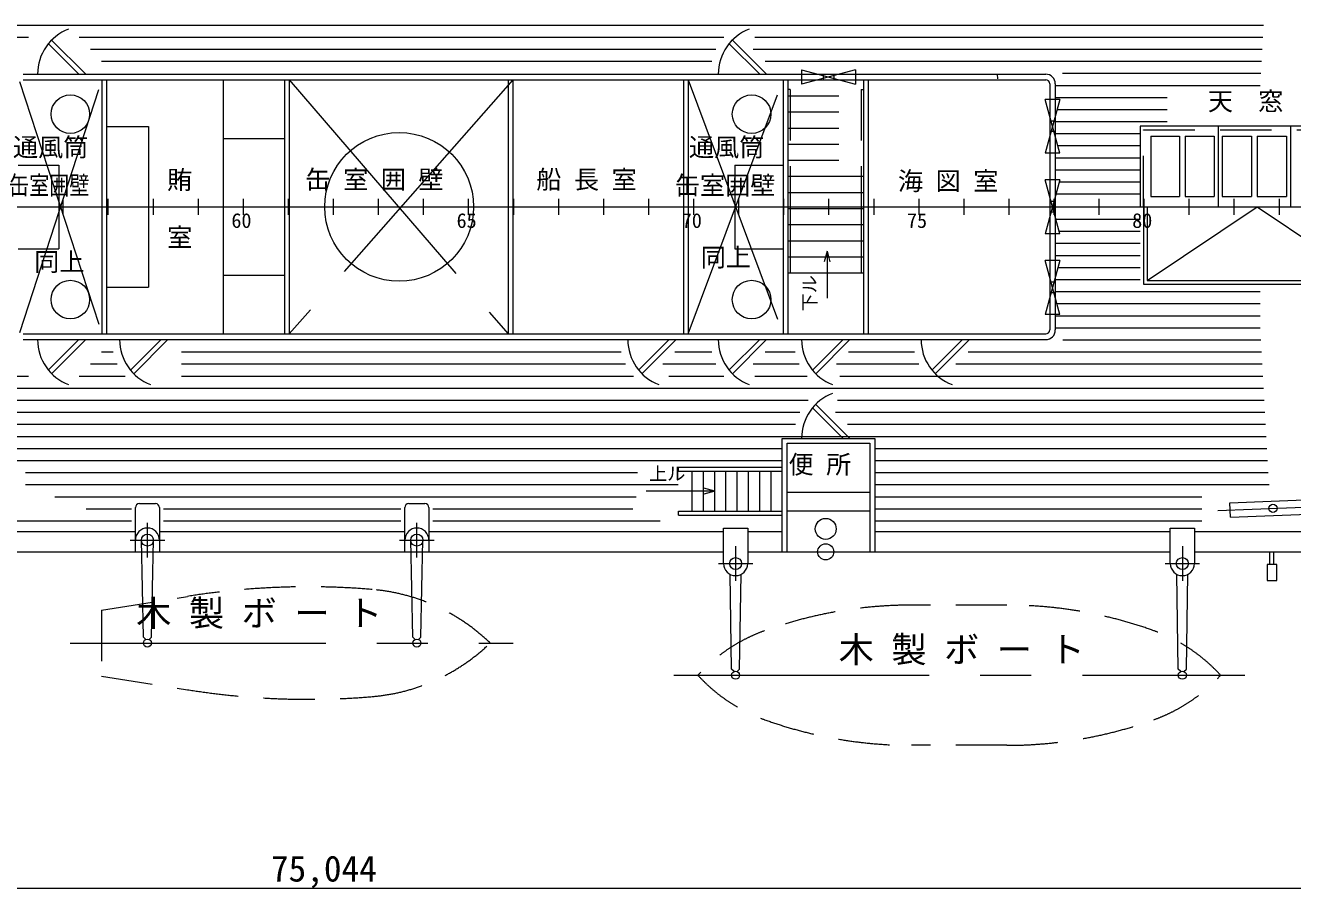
# Model space of a CAD drawing. Units: millimetres, scale not verified. Extents: x -51052 to 51048, y -29700 to 29700.
# Drawn here: x -7166 to 8591, y 2766 to 13500 of the extents above; entities that cross this region are included whole.
import ezdxf
from ezdxf.enums import TextEntityAlignment as Align

# ---------------------------------------------------------------- set-up
doc = ezdxf.new("R2010")
doc.units = ezdxf.units.MM
doc.header["$LTSCALE"] = 100
doc.linetypes.add('USER1', pattern=[50.8, 31.75, -6.35, 6.35, -6.35])
doc.linetypes.add('USER2', pattern=[9.525, 6.35, -3.175])
for name, color, linetype, lineweight in [('0-2_sunpou', 7, 'Continuous', 18), ('0-3_keijou', 7, 'Continuous', 18), ('0-5_text', 7, 'Continuous', 18), ('0-6_center', 7, 'USER1', 18), ('0-7_hachi', 7, 'Continuous', 18)]:
    doc.layers.add(name, color=color, linetype=linetype, lineweight=lineweight)
doc.styles.add('ＭＳ ゴシック', font='')
doc.styles.get('ＭＳ ゴシック').set_extended_font_data('MS Gothic')

msp = doc.modelspace()

# ---------------------------------------------------------------- linework, layer by layer
at = {"layer": '0-2_sunpou'}
for p, q in [((-41248.7, 11242.6), (45870.3, 11242.6)), ((-6698.5, 11342.6), (-6698.5, 11142.6)), ((-6138.5, 11342.6), (-6138.5, 11142.6)), ((-5578.5, 11342.6), (-5578.5, 11142.6)), ((-5018.5, 11342.6), (-5018.5, 11142.6)), ((-4458.5, 11342.6), (-4458.5, 11142.6)), ((-3898.5, 11342.6), (-3898.5, 11142.6)), ((-3338.5, 11342.6), (-3338.5, 11142.6)), ((-2778.5, 11342.6), (-2778.5, 11142.6)), ((-2218.5, 11342.6), (-2218.5, 11142.6)), ((-1658.5, 11342.6), (-1658.5, 11142.6)), ((-1098.5, 11342.6), (-1098.5, 11142.6)), ((-538.5, 11342.6), (-538.5, 11142.6)), ((21.5, 11342.6), (21.5, 11142.6)), ((581.5, 11342.6), (581.5, 11142.6)), ((1141.5, 11342.6), (1141.5, 11142.6)), ((1701.5, 11342.6), (1701.5, 11142.6)), ((2261.5, 11342.6), (2261.5, 11142.6)), ((2821.5, 11342.6), (2821.5, 11142.6)), ((3381.5, 11342.6), (3381.5, 11142.6)), ((3941.5, 11342.6), (3941.5, 11142.6)), ((4501.5, 11342.6), (4501.5, 11142.6)), ((5061.5, 11342.6), (5061.5, 11142.6)), ((5621.5, 11342.6), (5621.5, 11142.6)), ((6181.5, 11342.6), (6181.5, 11142.6)), ((6741.5, 11342.6), (6741.5, 11142.6)), ((7301.5, 11342.6), (7301.5, 11142.6)), ((7861.5, 11342.6), (7861.5, 11142.6)), ((8421.5, 11342.6), (8421.5, 11142.6)), ((34347, 2765.9), (-40697, 2765.9))]:
    msp.add_line(p, q, dxfattribs=at)
at = {"layer": '0-3_keijou'}
for p, q in [((-6499, 12892.6), (-6881.2, 13273.9)), ((-6414, 12892.6), (-6838.8, 13316.4)), ((1964.6, 12892.6), (1582.4, 13273.9)), ((2049.6, 12892.6), (1624.8, 13316.4)), ((2485.1, 12947.6), (2485.1, 12767.6)), ((2485.1, 12947.6), (3155.1, 12767.6)), ((3155.1, 12947.6), (2485.1, 12767.6)), ((3155.1, 12947.6), (3155.1, 12767.6)), ((-7194.9, 12892.6), (5520.1, 12892.6)), ((-7194.9, 12822.6), (5520.1, 12822.6)), ((-6214.9, 12822.6), (-6214.9, 9662.6)), ((-6154.9, 12822.6), (-6154.9, 9662.6)), ((-4704.9, 12822.6), (-4704.9, 9662.6)), ((-3944.9, 12822.6), (-3944.9, 9662.6)), ((-3884.9, 12822.6), (-3884.9, 9662.6)), ((-1164.9, 12822.6), (-1164.9, 9662.6)), ((-1104.9, 12822.6), (-1104.9, 9662.6)), ((1015.1, 12822.6), (1015.1, 9662.6)), ((1075.1, 12822.6), (1075.1, 9662.6)), ((2255.1, 12822.6), (2255.1, 9662.6)), ((2315.1, 12822.6), (2315.1, 9662.6)), ((2755.1, 12892.6), (2755.1, 12822.6)), ((2885.1, 12892.6), (2885.1, 12822.6)), ((3255.1, 12822.6), (3255.1, 9662.6)), ((3315.1, 12822.6), (3315.1, 9662.6)), ((4926, 12833.3), (4920.1, 12893)), ((5570.1, 12772.6), (5570.1, 9712.6)), ((5640.1, 12772.6), (5640.1, 9712.6)), ((2345.1, 12702.6), (2315.1, 12702.6)), ((3225.1, 12702.6), (3255.1, 12702.6)), ((5695.1, 12579.8), (5515.1, 12579.8)), ((5695.1, 11909.8), (5515.1, 12579.8)), ((5695.1, 12579.8), (5515.1, 11909.8)), ((5640.1, 12309.8), (5570.1, 12309.8)), ((5640.1, 12179.8), (5570.1, 12179.8)), ((7663.4, 12247.6), (7663.4, 11242.6)), ((8563.4, 12247.6), (8563.4, 11242.6)), ((-4704.9, 12092.6), (-3944.9, 12092.6)), ((6828.4, 12120.1), (7185.9, 12120.1)), ((6828.4, 12120.1), (6828.4, 11370.1)), ((7185.9, 12120.1), (7185.9, 11370.1)), ((7255.9, 12120.1), (7255.9, 11370.1)), ((7255.9, 12120.1), (7613.4, 12120.1)), ((7613.4, 12120.1), (7613.4, 11370.1)), ((7713.4, 12120.1), (8078.4, 12120.1)), ((8078.4, 12120.1), (8078.4, 11370.1)), ((8148.4, 12120.1), (8148.4, 11370.1)), ((8148.4, 12120.1), (8513.4, 12120.1)), ((8513.4, 12120.1), (8513.4, 11370.1)), ((5695.1, 11909.8), (5515.1, 11909.8)), ((1655.1, 11762.6), (2255.1, 11762.6)), ((1655.1, 11762.6), (1655.1, 10722.6)), ((2315.1, 11622.6), (3255.1, 11622.6)), ((2345.1, 11622.6), (2345.1, 10422.6)), ((3225.1, 11622.6), (3225.1, 10422.6)), ((5695.1, 11577.6), (5515.1, 11577.6)), ((5695.1, 10907.6), (5515.1, 11577.6)), ((5695.1, 11577.6), (5515.1, 10907.6)), ((2315.1, 11422.6), (3255.1, 11422.6)), ((6828.4, 11370.1), (7185.9, 11370.1)), ((7255.9, 11370.1), (7613.4, 11370.1)), ((8148.4, 11370.1), (8513.4, 11370.1)), ((2315.1, 11222.6), (3255.1, 11222.6)), ((5640.1, 11307.6), (5570.1, 11307.6)), ((6693.4, 11242.6), (9603.4, 11242.6)), ((5640.1, 11177.6), (5570.1, 11177.6)), ((2315.1, 11022.6), (3255.1, 11022.6)), ((5695.1, 10907.6), (5515.1, 10907.6)), ((-7254.9, 10722.6), (-6749.9, 10722.6)), ((1655.1, 10722.6), (2255.1, 10722.6)), ((2315.1, 10822.6), (3255.1, 10822.6)), ((2315.1, 10622.6), (3255.1, 10622.6)), ((5695.1, 10575.5), (5515.1, 10575.5)), ((5695.1, 10575.5), (5515.1, 9905.5)), ((5695.1, 9905.5), (5515.1, 10575.5)), ((2315.1, 10422.6), (3255.1, 10422.6)), ((-6154.9, 10242.6), (-5634.9, 10242.6)), ((-4704.9, 10392.6), (-3944.9, 10392.6)), ((5640.1, 10305.5), (5570.1, 10305.5)), ((5640.1, 10175.5), (5570.1, 10175.5)), ((5695.1, 9905.5), (5515.1, 9905.5)), ((-7194.9, 9662.6), (5520.1, 9662.6)), ((-7194.9, 9592.6), (5520.1, 9592.6)), ((-6499, 9592.6), (-6881.2, 9211.4)), ((-6414, 9592.6), (-6838.8, 9168.9)), ((-5478.3, 9592.6), (-5860.5, 9211.4)), ((-5393.3, 9592.6), (-5818.1, 9168.9)), ((839.5, 9592.6), (457.3, 9211.4)), ((924.5, 9592.6), (499.6, 9168.9)), ((1964.6, 9592.6), (1582.4, 9211.4)), ((2049.6, 9592.6), (1624.8, 9168.9)), ((3001.2, 9592.6), (2619, 9211.4)), ((3086.2, 9592.6), (2661.4, 9168.9)), ((4486.4, 9592.6), (4104.1, 9211.4)), ((4571.3, 9592.6), (4146.5, 9168.9)), ((3001.2, 8363.6), (2619, 8744.9)), ((3086.2, 8363.6), (2661.4, 8787.4)), ((955.1, 7957.6), (955.1, 8007.6)), ((955.1, 8007.6), (2245.1, 8007.6)), ((955.1, 7957.6), (2245.1, 7957.6)), ((1125.1, 7457.6), (1125.1, 7957.6)), ((1265.1, 7457.6), (1265.1, 7957.6)), ((1405.1, 7457.6), (1405.1, 7957.6)), ((1545.1, 7457.6), (1545.1, 7957.6)), ((1685.1, 7457.6), (1685.1, 7957.6)), ((1825.1, 7457.6), (1825.1, 7957.6)), ((1965.1, 7457.6), (1965.1, 7957.6)), ((2105.1, 7457.6), (2105.1, 7957.6)), ((7809.1, 7563.6), (15195, 7851.9)), ((2305.1, 7693.6), (3335.1, 7693.6)), ((7816.1, 7383.8), (7809.1, 7563.6)), ((-5798, 6953.6), (-5798, 7503.6)), ((-5748, 7553.6), (-5548, 7553.6)), ((-5498, 7503.6), (-5498, 6953.6)), ((-2448, 6953.6), (-2448, 7503.6)), ((-2398, 7553.6), (-2198, 7553.6)), ((-2148, 7503.6), (-2148, 6953.6)), ((955.1, 7407.6), (955.1, 7457.6)), ((955.1, 7457.6), (2245.1, 7457.6)), ((955.1, 7407.6), (2245.1, 7407.6)), ((2305.1, 7463.6), (3335.1, 7463.6)), ((1515.1, 7249.6), (1815.1, 7249.6)), ((1515.1, 6807.7), (1515.1, 7249.6)), ((1815.1, 7249.6), (1815.1, 6807.7)), ((7069.4, 7249.6), (7369.4, 7249.6)), ((7069.4, 6807.7), (7069.4, 7249.6)), ((7369.4, 7249.6), (7369.4, 6807.7)), ((-9398, 7207.6), (-5798, 7207.6)), ((-5498, 7207.6), (-2448, 7207.6)), ((-2148, 7207.6), (1515.1, 7207.6)), ((1815.1, 7207.6), (2245.1, 7207.6)), ((3395.1, 7207.6), (7069.4, 7207.6)), ((7369.4, 7207.6), (8590.8, 7207.6)), ((-20858.7, 6953.6), (1515.1, 6953.6)), ((-9375.3, 6953.6), (-5720.7, 6953.6)), ((-5575.3, 6953.6), (-2370.4, 6953.6)), ((1815.1, 6953.6), (7069.4, 6953.6)), ((7369.4, 6953.6), (8590.8, 6953.6)), ((8308, 6797.1), (8308, 6953.6)), ((8358, 6797.1), (8358, 6953.6)), ((1615.1, 5493.2), (1596.7, 6674.2)), ((1715.1, 5493.2), (1733.4, 6674.2)), ((7169.4, 5493.2), (7151.1, 6674.2)), ((7269.4, 5493.2), (7287.8, 6674.2)), ((1645.1, 5465.5), (1615.1, 5493.2)), ((1685.1, 5465.5), (1715.1, 5493.2)), ((7199.4, 5465.5), (7169.4, 5493.2)), ((7239.4, 5465.5), (7269.4, 5493.2))]:
    msp.add_line(p, q, dxfattribs=at)
at = {"layer": '0-3_keijou', "linetype": 'USER2'}
for p, q in [((2315.1, 12622.6), (3255.1, 12622.6)), ((2345.1, 12702.6), (2345.1, 11622.6)), ((3225.1, 12702.6), (3225.1, 11622.6)), ((2315.1, 12422.6), (3255.1, 12422.6)), ((2315.1, 12222.6), (3255.1, 12222.6)), ((2315.1, 12022.6), (3255.1, 12022.6)), ((2315.1, 11822.6), (3255.1, 11822.6)), ((-6217, 6229.3), (-5149.3, 6399.9)), ((-6217, 6229.3), (-6217, 5409.9)), ((5039.2, 6291.1), (3851.9, 6291.1)), ((-6217, 5409.9), (-5149.3, 5239.4)), ((5039.2, 4548.1), (3851.9, 4548.1))]:
    msp.add_line(p, q, dxfattribs=at)
at = {"layer": '0-3_keijou'}
for points in [[(-6154.9, 12242.6), (-5634.9, 12242.6), (-5634.9, 10242.6)], [(9603.4, 11242.6), (9603.4, 12247.6), (6693.4, 12247.6), (6693.4, 11242.6)], [(7713.4, 12120.1), (7713.4, 11370.1), (8078.4, 11370.1)], [(-7254.9, 11762.6), (-6749.9, 11762.6), (-6749.9, 10722.6)], [(6738.4, 11242.6), (6738.4, 10282.6), (9558.4, 10282.6), (9558.4, 11242.6)], [(6783.4, 11242.6), (6783.4, 10327.6), (9513.4, 10327.6), (9513.4, 11242.6)], [(2245.1, 6953.6), (2245.1, 8363.6), (3395.1, 8363.6), (3395.1, 6953.6)], [(2305.1, 6953.6), (2305.1, 8303.6), (3335.1, 8303.6), (3335.1, 6953.6)], [(7816.1, 7383.8), (15202, 7672), (15195, 7851.9)], [(-5668, 5865.4), (-5698, 5893.2), (-5723, 7100.9)], [(-5628, 5865.4), (-5598, 5893.2), (-5573, 7100.9)], [(-2318, 5865.4), (-2348, 5893.2), (-2373, 7100.9)], [(-2278, 5865.4), (-2248, 5893.2), (-2223, 7100.9)]]:
    msp.add_lwpolyline(points, dxfattribs=at)
at = {"layer": '0-3_keijou', "linetype": 'USER2'}
msp.add_lwpolyline([(6738.4, 11242.6), (6738.4, 12202.6), (9558.4, 12202.6), (9558.4, 11242.6)], dxfattribs=at)
at = {"layer": '0-3_keijou'}
msp.add_lwpolyline([(8273, 6597.1), (8393, 6597.1), (8393, 6797.1), (8273, 6797.1)], close=True, dxfattribs=at)
for centre, radius in [((-6606.2, 12395.7), 240), ((1863.8, 12395.7), 240), ((-2518.1, 11242.6), 925), ((-6606.2, 10089.6), 240), ((1863.8, 10089.6), 240), ((8346.2, 7494.5), 50), ((2785.1, 7238.8), 130), ((-5648, 7099.6), 75), ((-2298, 7099.6), 75), ((2785.1, 6953.6), 100), ((1665.1, 6807.7), 75), ((7219.4, 6807.7), 75), ((-5648, 5819.6), 50), ((-2298, 5819.6), 50), ((1665.1, 5419.6), 50), ((7219.4, 5419.6), 50)]:
    msp.add_circle(centre, radius, dxfattribs=at)
for centre, radius, start, end in [((-6414, 12892.6), 600, 110.98994, 179.96355), ((2049.6, 12892.6), 600, 110.98994, 179.96355), ((5520.1, 12772.6), 120, 0, 90), ((5520.1, 12772.6), 50, 0, 90), ((5520.1, 9712.6), 50, 270, 0), ((5520.1, 9712.6), 120, 270, 0), ((-6414, 9592.6), 600, 180.03645, 249.01006), ((-5393.3, 9592.6), 600, 180.03645, 249.01006), ((924.5, 9592.6), 600, 180.03645, 249.01006), ((2049.6, 9592.6), 600, 180.03645, 249.01006), ((3086.2, 9592.6), 600, 180.03645, 249.01006), ((4571.3, 9592.6), 600, 180.03645, 249.01006), ((3086.2, 8363.6), 600, 110.98994, 179.96355), ((-5748, 7503.6), 50, 90, 180), ((-5548, 7503.6), 50, 0, 90), ((-2398, 7503.6), 50, 90, 180), ((-2198, 7503.6), 50, 0, 90), ((-5648, 7099.6), 150, 0, 180), ((-2298, 7099.6), 150, 0, 180), ((8590.8, 116953.6), 109746, 270, 270.89697), ((8590.8, 116953.6), 110000, 270, 270.90007), ((1665.1, 6807.7), 150, 180, 0), ((7219.4, 6807.7), 150, 180, 0)]:
    msp.add_arc(centre, radius, start, end, dxfattribs=at)
at = {"layer": '0-3_keijou', "linetype": 'USER2'}
for centre, radius, start, end in [((-3650.5, -2981.1), 9500, 85.18734, 99.07742), ((-3054.8, 4093.8), 2400, 45.97871, 85.18734), ((3851.9, 896.1), 5395, 90, 109.78447), ((5039.2, 896.1), 5395, 70.21553, 90), ((2728.1, 4020.2), 2075, 109.78447, 137.58902), ((6163, 4020.2), 2075, 42.41098, 70.21553), ((-3054.8, 7545.4), 2400, 274.81266, 314.02129), ((2728.1, 6819.1), 2075, 222.41098, 250.21553), ((6163, 6819.1), 2075, 289.78447, 317.58902), ((-3650.5, 14620.4), 9500, 260.92258, 274.81266), ((3851.9, 9943.1), 5395, 250.21553, 270), ((5039.2, 9943.1), 5395, 270, 289.78447)]:
    msp.add_arc(centre, radius, start, end, dxfattribs=at)
at = {"layer": '0-5_text'}
for p, q in [((2802.3, 10694.1), (2766.1, 10559)), ((2802.3, 10694.1), (2802.3, 10107.4)), ((2802.3, 10694.1), (2838.5, 10559)), ((1405.1, 7707.6), (1269.9, 7743.9)), ((1405.1, 7707.6), (552.9, 7707.6)), ((1405.1, 7707.6), (1269.9, 7671.4))]:
    msp.add_line(p, q, dxfattribs=at)
at = {"layer": '0-6_center'}
for p, q in [((-7237.5, 12801.2), (-6214.9, 9662.6)), ((-7235.5, 9682), (-6214.9, 12822.6)), ((-1104.9, 12822.6), (-3884.9, 9662.6)), ((-3884.9, 12822.6), (-1164.9, 9662.6)), ((1075.1, 12822.6), (2255.1, 9662.6)), ((1075.1, 9662.6), (2255.1, 12822.6)), ((7659.3, 7467.7), (15351.7, 7767.9)), ((-5648, 6884.8), (-5648, 7314.4)), ((-2298, 6884.8), (-2298, 7314.4)), ((-5862.8, 7099.6), (-5433.2, 7099.6)), ((-2512.8, 7099.6), (-2083.2, 7099.6)), ((1665.1, 7022.5), (1665.1, 6592.9)), ((7219.4, 7022.5), (7219.4, 6592.9)), ((1450.3, 6807.7), (1879.8, 6807.7)), ((7004.7, 6807.7), (7434.2, 6807.7)), ((-6606.6, 5819.6), (-1099.3, 5819.6)), ((896.1, 5419.6), (7995, 5419.6))]:
    msp.add_line(p, q, dxfattribs=at)
msp.add_lwpolyline([(6783.4, 10327.6), (8148.4, 11242.6), (9513.4, 10327.6)], dxfattribs=at)
at = {"layer": '0-7_hachi'}
for p, q in [((8228, 13499.8), (-18935.4, 13499.8)), ((-7126.9, 13349.8), (-18947.3, 13349.8)), ((1519.5, 13349.8), (-6496.7, 13349.8)), ((8219.4, 13349.8), (1903.5, 13349.8)), ((1420.6, 13199.8), (-6357.5, 13199.8)), ((8210.8, 13199.8), (1883.2, 13199.8)), ((1367.5, 13049.8), (-6218.4, 13049.8)), ((8202.2, 13049.8), (2033.6, 13049.8)), ((8193.6, 12899.8), (5729.9, 12899.8)), ((8185, 12749.8), (5640.1, 12749.8)), ((7032.3, 12599.8), (5640.1, 12599.8)), ((7032.3, 12449.8), (5660.2, 12449.8)), ((7032.3, 12299.8), (5640.1, 12299.8)), ((6693.4, 12149.8), (5640.1, 12149.8)), ((6693.4, 11999.8), (5670.9, 11999.8)), ((6693.4, 11849.8), (5645.6, 11849.8)), ((6693.4, 11699.8), (5645.6, 11699.8)), ((6693.4, 11549.8), (5687.6, 11549.8)), ((6693.4, 11399.8), (5651.1, 11399.8)), ((6693.4, 11085.4), (5651.1, 11085.4)), ((6693.4, 10935.4), (5687.6, 10935.4)), ((6693.4, 10785.4), (5645.6, 10785.4)), ((6693.4, 10635.4), (5645.6, 10635.4)), ((6693.4, 10485.4), (5670.9, 10485.4)), ((6693.4, 10335.4), (5640.1, 10335.4)), ((8185, 10185.4), (5640.1, 10185.4)), ((8185, 10035.4), (5660.2, 10035.4)), ((8185, 9885.4), (5640.1, 9885.4)), ((8185, 9735.4), (5640.1, 9735.4)), ((8193.6, 9585.4), (5731.4, 9585.4)), ((-6075.4, 9435.4), (-6218.4, 9435.4)), ((242.3, 9435.4), (-5223.9, 9435.4)), ((1367.5, 9435.4), (908.4, 9435.4)), ((2404.1, 9435.4), (2033.6, 9435.4)), ((3889.2, 9435.4), (3070.2, 9435.4)), ((8202.2, 9435.4), (4555.3, 9435.4)), ((-6022.3, 9285.4), (-6357.5, 9285.4)), ((295.5, 9285.4), (-5223.9, 9285.4)), ((1420.6, 9285.4), (758.1, 9285.4)), ((2457.2, 9285.4), (1883.2, 9285.4)), ((3942.3, 9285.4), (2919.8, 9285.4)), ((8210.8, 9285.4), (4404.9, 9285.4)), ((-7126.9, 9135.4), (-18947.3, 9135.4)), ((8228, 8985.4), (-18935.4, 8985.4)), ((-5923.4, 9135.4), (-6496.7, 9135.4)), ((394.4, 9135.4), (-5223.9, 9135.4)), ((1519.5, 9135.4), (836.8, 9135.4)), ((2556.1, 9135.4), (1903.5, 9135.4)), ((4041.3, 9135.4), (2962.4, 9135.4)), ((8219.4, 9135.4), (3395.1, 9135.4)), ((4483.7, 9135.4), (4418.5, 9135.4)), ((2569.1, 8835.4), (-18923.4, 8835.4)), ((8236.6, 8835.4), (2930.6, 8835.4)), ((2464.6, 8685.4), (-18911.4, 8685.4)), ((8245.2, 8685.4), (2905.2, 8685.4)), ((2407.6, 8535.4), (-18899.5, 8535.4)), ((8253.8, 8535.4), (3055.6, 8535.4)), ((8262.4, 8385.4), (-18887.5, 8385.4)), ((2245.1, 8235.4), (-18875.5, 8235.4)), ((8271, 8235.4), (3395.1, 8235.4)), ((2245.1, 8085.4), (-18863.6, 8085.4)), ((8279.6, 8085.4), (3395.1, 8085.4)), ((447.1, 7935.4), (-7162.1, 7935.4)), ((8288.2, 7935.4), (3395.1, 7935.4)), ((948.9, 7785.4), (-7162.1, 7785.4)), ((8296.8, 7785.4), (3395.1, 7785.4)), ((430.5, 7635.4), (-6799.4, 7635.4)), ((7460.1, 7635.4), (3395.1, 7635.4)), ((-5848, 7485.4), (-6409.4, 7485.4)), ((-2498, 7485.4), (-5448, 7485.4)), ((386.8, 7485.4), (-2098, 7485.4)), ((7460.1, 7485.4), (3395.1, 7485.4)), ((-6409.4, 7335.4), (-8896.5, 7335.4)), ((-5848, 7335.4), (-6409.4, 7335.4)), ((-2498, 7335.4), (-5448, 7335.4)), ((725.5, 7335.4), (-2098, 7335.4)), ((7460.1, 7335.4), (3395.1, 7335.4))]:
    msp.add_line(p, q, dxfattribs=at)

# ---------------------------------------------------------------- texts
at = {"layer": '0-2_sunpou', "style": 'ＭＳ ゴシック'}
for s, height, p in [('60', 183.3, (-4603.9, 10926.2)), ('65', 183.3, (-1803.9, 10926.2)), ('70', 183.3, (996.1, 10926.2)), ('75', 183.3, (3796.1, 10926.2)), ('80', 183.3, (6596.1, 10926.2)), ('75,044', 322.6, (-4112.5, 2757.2))]:
    msp.add_text(s, height=height, dxfattribs=at).set_placement(p, align=Align.BOTTOM_LEFT)
at = {"layer": '0-5_text', "style": 'ＭＳ ゴシック'}
for s, height, p in [('天\u3000窓', 229.1, (7536.9, 12373.9)), ('通風筒', 229.1, (-7319.2, 11802)), ('通風筒', 229.1, (1085.3, 11802)), ('賄', 229.1, (-5403.5, 11395.6)), ('缶 室 囲 壁', 229.1, (-3683.6, 11400.3)), ('船 長 室', 229.1, (-812.7, 11400.3)), ('缶室囲壁', 229.1, (909.6, 11327.3)), ('海 図 室', 229.1, (3683.9, 11381.1)), ('室', 229.1, (-5403.5, 10680.6)), ('同上', 229.1, (1231.2, 10432.3)), ('同上', 229.1, (-7056.3, 10377.4)), ('便 所', 229.1, (2322.6, 7857.7)), ('上ル', 165, (589.7, 7794.1)), ('木 製 ボ ー ト', 320.7, (-5787.9, 5935)), ('木 製 ボ ー ト', 320.7, (2945.8, 5483))]:
    msp.add_text(s, height=height, dxfattribs=at).set_placement(p, align=Align.BOTTOM_LEFT)
at = {"layer": '0-5_text', "style": 'ＭＳ ゴシック', "width": 0.8}
msp.add_text('缶室囲壁', height=229.1, dxfattribs=at).set_placement((-7368.8, 11327.3), align=Align.BOTTOM_LEFT)
at = {"layer": '0-5_text', "style": 'ＭＳ ゴシック'}
msp.add_text('下ル', height=165, rotation=90, dxfattribs=at).set_placement((2715.9, 9943.4), align=Align.BOTTOM_LEFT)

doc.saveas('drawing.dxf')
